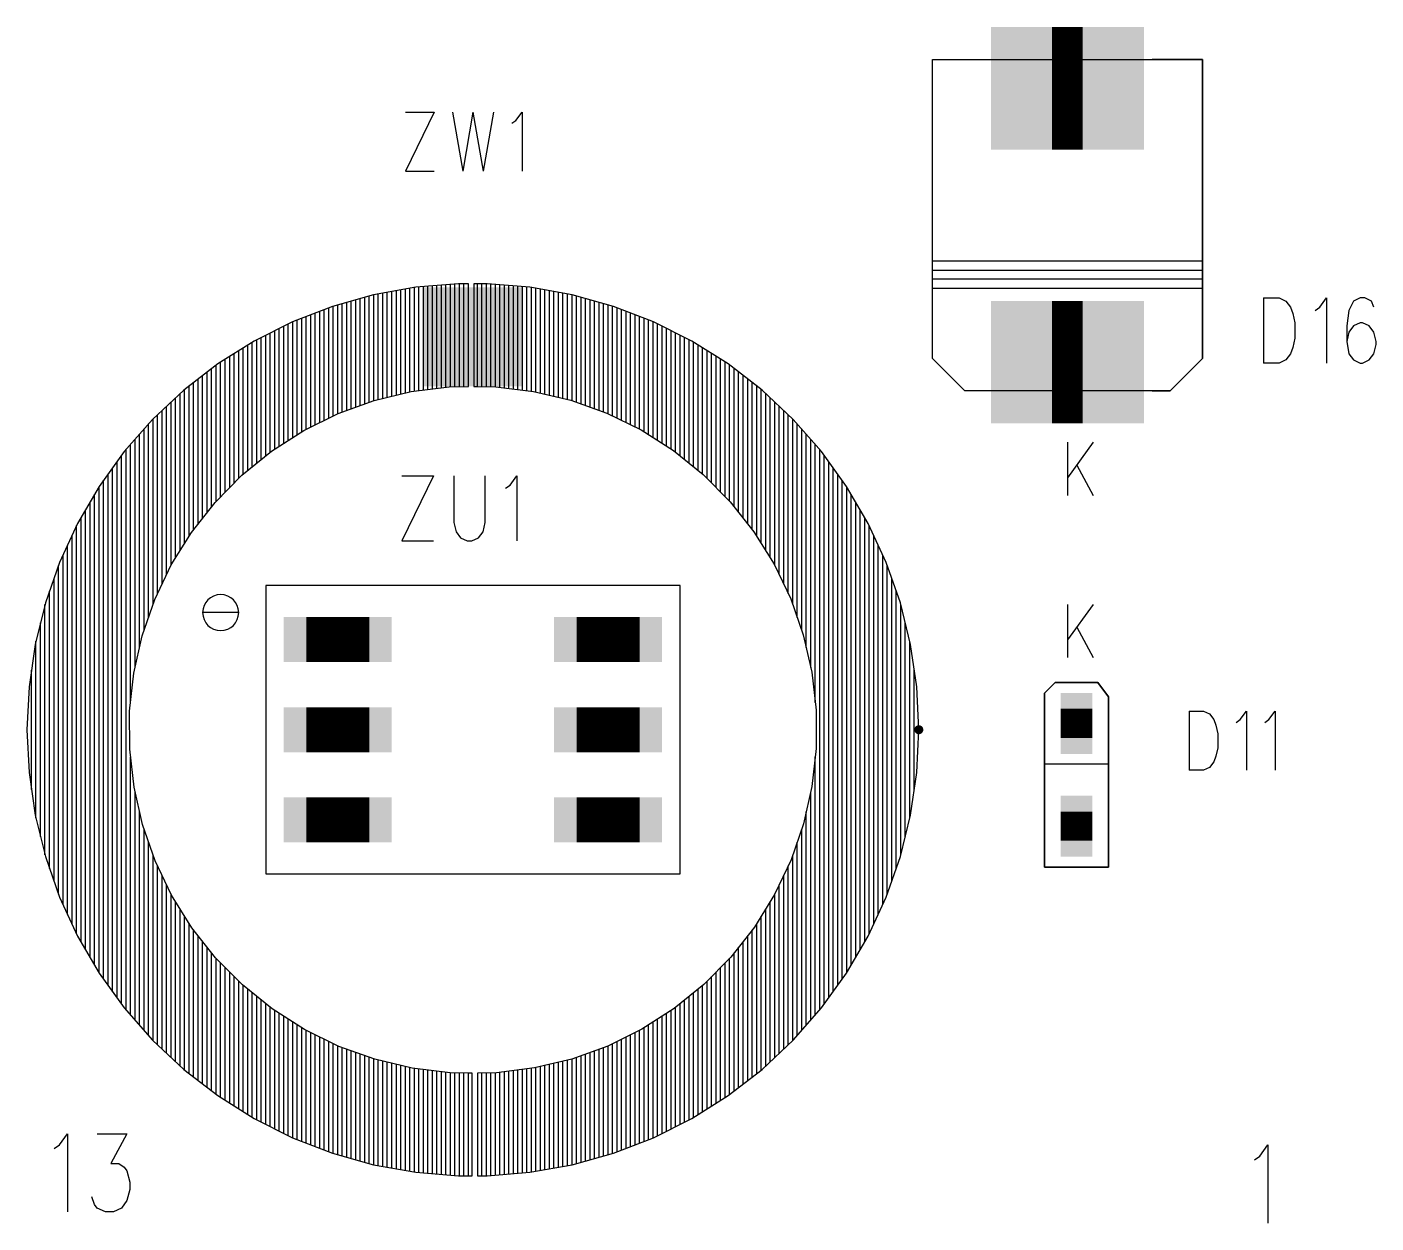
# Model space of a CAD drawing. Extents: x 12040 to 27945, y 10799 to 21199.
# Drawn here: x 17772 to 18521, y 17797 to 18461 of the extents above; entities that cross this region are included whole.
import ezdxf

# ---------------------------------------------------------------- set-up
doc = ezdxf.new("R2010")
doc.units = 0
doc.header["$MEASUREMENT"] = 0
doc.layers.add('ASSYDWGBOT_PHO', color=7, linetype='Continuous')

msp = doc.modelspace()

# ---------------------------------------------------------------- linework, layer by layer
at = {"layer": 'ASSYDWGBOT_PHO'}
for points, const_width in [([(18358.5, 18426.63), (18341.499, 18426.63)], 68), ([(18358.5, 18274.63), (18341.499, 18274.63)], 68), ([(17927.5, 18120.63), (17962.5, 18120.63)], 25), ([(18077.499, 18120.63), (18112.499, 18120.63)], 25), ([(18355, 18082.239), (18355, 18066.099)], 17.72), ([(18355, 18082.041), (18355, 18066.29)], 17.72), ([(17927.5, 18070.629), (17962.5, 18070.629)], 25), ([(18077.499, 18070.629), (18112.499, 18070.629)], 25), ([(17927.5, 18020.63), (17962.5, 18020.63)], 25), ([(18077.499, 18020.63), (18112.499, 18020.63)], 25), ([(18355, 18025.15), (18355, 18009.01)], 17.72), ([(18355, 18024.96), (18355, 18009.211)], 17.72)]:
    msp.add_lwpolyline(points, dxfattribs=dict(at, const_width=const_width))
for points in [[(18275, 18276.63), (18275, 18442.631)], [(18275, 18442.631), (18302.999, 18442.631)], [(18275, 18276.63), (18275, 18442.631)], [(18275, 18442.631), (18424.999, 18442.631)], [(18424.999, 18442.631), (18396.999, 18442.631)], [(18424.999, 18276.63), (18424.999, 18442.631)], [(18424.999, 18442.631), (18424.999, 18276.63)], [(17998.409, 18413.441), (17982.5, 18380.63)], [(17982.5, 18413.441), (17998.409, 18413.441)], [(18008.64, 18413.441), (18014.32, 18380.63)], [(18020, 18413.441), (18014.32, 18380.63)], [(18020, 18413.441), (18025.681, 18380.63)], [(18031.361, 18413.441), (18025.681, 18380.63)], [(18043.859, 18408.751), (18047.27, 18413.441)], [(18047.27, 18413.441), (18047.27, 18380.63)], [(18041.59, 18407.19), (18043.859, 18408.751)], [(17982.5, 18380.63), (17998.409, 18380.63)], [(18424.999, 18330.629), (18275, 18330.629)], [(18424.999, 18325.63), (18424.999, 18330.629)], [(18275, 18320.629), (18275, 18325.63)], [(18275, 18325.63), (18424.999, 18325.63)], [(17988.319, 18316.21), (17964.899, 18312.019)], [(17980, 18256.941), (17980, 18314.72)], [(17982.5, 18257.549), (17982.5, 18315.161)], [(17985.001, 18258.15), (17985.001, 18315.611)], [(17987.499, 18258.551), (17987.499, 18316.059)], [(18012.039, 18318.13), (17988.319, 18316.21)], [(17990, 18258.869), (17990, 18316.339)], [(17992.5, 18259.18), (17992.5, 18316.54)], [(17995.001, 18259.489), (17995.001, 18316.75)], [(17997.499, 18259.8), (17997.499, 18316.95)], [(18000, 18260.12), (18000, 18317.15)], [(18002.501, 18260.429), (18002.501, 18317.35)], [(18004.999, 18260.74), (18004.999, 18317.56)], [(18007.5, 18260.99), (18007.5, 18317.76)], [(18010, 18261.021), (18010, 18317.961)], [(18017.5, 18318.13), (18012.039, 18318.13)], [(18012.501, 18261.049), (18012.501, 18318.13)], [(18014.999, 18261.089), (18014.999, 18318.13)], [(18017.5, 18261.12), (18017.5, 18318.13)], [(18017.5, 18261.12), (18017.5, 18318.13)], [(18027.96, 18318.13), (18020.5, 18318.13)], [(18020.5, 18318.13), (18020.5, 18261.12)], [(18022.499, 18261.12), (18022.499, 18318.13)], [(18025, 18261.089), (18025, 18318.13)], [(18027.5, 18261.07), (18027.5, 18318.13)], [(18051.68, 18316.21), (18027.96, 18318.13)], [(18030.001, 18261.04), (18030.001, 18317.961)], [(18032.499, 18261.009), (18032.499, 18317.76)], [(18035, 18260.719), (18035, 18317.56)], [(18037.5, 18260.42), (18037.5, 18317.35)], [(18040.001, 18260.111), (18040.001, 18317.15)], [(18042.5, 18259.8), (18042.5, 18316.95)], [(18045, 18259.501), (18045, 18316.75)], [(18047.501, 18259.19), (18047.501, 18316.54)], [(18049.999, 18258.881), (18049.999, 18316.339)], [(18075.1, 18312.019), (18051.68, 18316.21)], [(18052.5, 18258.579), (18052.5, 18316.059)], [(18055, 18258.12), (18055, 18315.611)], [(18057.501, 18257.53), (18057.501, 18315.161)], [(18059.999, 18256.929), (18059.999, 18314.72)], [(18424.999, 18320.629), (18275, 18320.629)], [(18275, 18315.63), (18424.999, 18315.63)], [(18424.999, 18315.63), (18424.999, 18320.629)], [(17964.899, 18312.019), (17941.98, 18305.599)], [(17947.5, 18246.99), (17947.5, 18307.15)], [(17950.001, 18247.89), (17950.001, 18307.85)], [(17952.499, 18248.8), (17952.499, 18308.55)], [(17955, 18249.701), (17955, 18309.25)], [(17957.5, 18250.61), (17957.5, 18309.95)], [(17959.999, 18251.511), (17959.999, 18310.65)], [(17962.5, 18252.42), (17962.5, 18311.35)], [(17965, 18253.321), (17965, 18312.04)], [(17967.501, 18253.941), (17967.501, 18312.481)], [(17969.999, 18254.539), (17969.999, 18312.929)], [(17972.5, 18255.14), (17972.5, 18313.379)], [(17975, 18255.739), (17975, 18313.82)], [(17977.501, 18256.34), (17977.501, 18314.27)], [(18062.5, 18256.34), (18062.5, 18314.27)], [(18065.001, 18255.751), (18065.001, 18313.82)], [(18067.499, 18255.15), (18067.499, 18313.379)], [(18070, 18254.56), (18070, 18312.929)], [(18072.5, 18253.96), (18072.5, 18312.481)], [(18075.001, 18253.29), (18075.001, 18312.04)], [(18098.021, 18305.599), (18075.1, 18312.019)], [(18077.499, 18252.399), (18077.499, 18311.35)], [(18080, 18251.499), (18080, 18310.65)], [(18082.5, 18250.601), (18082.5, 18309.95)], [(18084.999, 18249.701), (18084.999, 18309.25)], [(18087.5, 18248.8), (18087.5, 18308.55)], [(18090, 18247.91), (18090, 18307.85)], [(18092.501, 18247.009), (18092.501, 18307.15)], [(18458.75, 18310.23), (18458.75, 18274.139)], [(18458.75, 18310.23), (18467.501, 18310.23)], [(18467.501, 18310.23), (18471.251, 18308.519)], [(18471.251, 18308.519), (18473.749, 18305.08)], [(18490, 18305.08), (18493.75, 18310.23)], [(18493.75, 18310.23), (18493.75, 18274.139)], [(18508.751, 18308.519), (18506.25, 18303.36)], [(18512.501, 18310.23), (18508.751, 18308.519)], [(18514.999, 18310.23), (18512.501, 18310.23)], [(18518.749, 18308.519), (18514.999, 18310.23)], [(18520, 18305.08), (18518.749, 18308.519)], [(17941.98, 18305.599), (17919.79, 18297.02)], [(17927.5, 18237.419), (17927.5, 18299.999)], [(17930, 18238.649), (17930, 18300.97)], [(17932.501, 18239.889), (17932.501, 18301.929)], [(17934.999, 18241.119), (17934.999, 18302.9)], [(17937.5, 18242.35), (17937.5, 18303.869)], [(17940.001, 18243.589), (17940.001, 18304.84)], [(17942.499, 18244.82), (17942.499, 18305.75)], [(17945, 18246.059), (17945, 18306.45)], [(18094.999, 18246.031), (18094.999, 18306.45)], [(18097.5, 18244.801), (18097.5, 18305.75)], [(18120.211, 18297.02), (18098.021, 18305.599)], [(18100, 18243.58), (18100, 18304.84)], [(18102.501, 18242.35), (18102.501, 18303.869)], [(18105, 18241.119), (18105, 18302.9)], [(18107.5, 18239.901), (18107.5, 18301.929)], [(18110.001, 18238.67), (18110.001, 18300.97)], [(18112.499, 18237.44), (18112.499, 18299.999)], [(18473.749, 18305.08), (18475, 18301.64)], [(18475, 18301.64), (18476.25, 18296.48)], [(18487.499, 18303.36), (18490, 18305.08)], [(18506.25, 18303.36), (18504.999, 18294.769)], [(17919.79, 18297.02), (17898.52, 18286.341)], [(17910, 18226.4), (17910, 18292.101)], [(17912.5, 18228.001), (17912.5, 18293.36)], [(17915.001, 18229.601), (17915.001, 18294.609)], [(17917.5, 18231.211), (17917.5, 18295.87)], [(17920, 18232.809), (17920, 18297.1)], [(17922.501, 18234.409), (17922.501, 18298.071)], [(17924.999, 18236.01), (17924.999, 18299.03)], [(18115, 18235.991), (18115, 18299.03)], [(18117.5, 18234.39), (18117.5, 18298.071)], [(18120.001, 18232.8), (18120.001, 18297.1)], [(18141.479, 18286.341), (18120.211, 18297.02)], [(18122.499, 18231.211), (18122.499, 18295.87)], [(18125, 18229.61), (18125, 18294.609)], [(18127.501, 18228.02), (18127.501, 18293.36)], [(18129.999, 18226.431), (18129.999, 18292.101)], [(18476.25, 18296.48), (18476.25, 18287.889)], [(18504.999, 18294.769), (18504.999, 18286.169)], [(18508.751, 18294.769), (18506.25, 18291.33)], [(18512.501, 18296.48), (18508.751, 18294.769)], [(18513.75, 18296.48), (18512.501, 18296.48)], [(18517.5, 18294.769), (18513.75, 18296.48)], [(18520, 18291.33), (18517.5, 18294.769)], [(17898.52, 18286.341), (17878.38, 18273.67)], [(17897.499, 18216.56), (17897.499, 18285.7)], [(17900, 18218.59), (17900, 18287.081)], [(17902.5, 18220.61), (17902.5, 18288.34)], [(17905.001, 18222.639), (17905.001, 18289.591)], [(17907.499, 18224.67), (17907.499, 18290.85)], [(18132.5, 18224.64), (18132.5, 18290.85)], [(18135, 18222.62), (18135, 18289.591)], [(18137.501, 18220.6), (18137.501, 18288.34)], [(18139.999, 18218.59), (18139.999, 18287.081)], [(18161.619, 18273.67), (18141.479, 18286.341)], [(18142.5, 18216.57), (18142.5, 18285.7)], [(18476.25, 18287.889), (18475, 18282.73)], [(18506.25, 18291.33), (18504.999, 18286.169)], [(18504.999, 18286.169), (18506.25, 18279.301)], [(18521.25, 18286.169), (18520, 18291.33)], [(18521.25, 18284.451), (18521.25, 18286.169)], [(17885, 18205.04), (17885, 18277.84)], [(17887.501, 18207.581), (17887.501, 18279.409)], [(17889.999, 18210.11), (17889.999, 18280.979)], [(17892.5, 18212.5), (17892.5, 18282.551)], [(17895, 18214.531), (17895, 18284.121)], [(18145, 18214.55), (18145, 18284.121)], [(18147.499, 18212.54), (18147.499, 18282.551)], [(18150, 18210.091), (18150, 18280.979)], [(18152.5, 18207.56), (18152.5, 18279.409)], [(18155.001, 18205.04), (18155.001, 18277.84)], [(18473.749, 18279.301), (18471.251, 18275.86)], [(18475, 18282.73), (18473.749, 18279.301)], [(18506.25, 18279.301), (18508.751, 18275.86)], [(18517.5, 18275.86), (18520, 18279.301)], [(18520, 18279.301), (18521.25, 18284.451)], [(17878.38, 18273.67), (17859.541, 18259.13)], [(17875, 18194.42), (17875, 18271.061)], [(17877.501, 18197.43), (17877.501, 18272.989)], [(17879.999, 18199.97), (17879.999, 18274.691)], [(17882.5, 18202.511), (17882.5, 18276.26)], [(18157.499, 18202.52), (18157.499, 18276.26)], [(18160, 18199.989), (18160, 18274.691)], [(18180.46, 18259.13), (18161.619, 18273.67)], [(18162.5, 18197.47), (18162.5, 18272.989)], [(18165.001, 18194.389), (18165.001, 18271.061)], [(18292.999, 18258.631), (18275, 18276.63)], [(18292.999, 18258.631), (18275, 18276.63)], [(18407, 18258.631), (18424.999, 18276.63)], [(18424.999, 18276.63), (18407, 18258.631)], [(18467.501, 18274.139), (18458.75, 18274.139)], [(18471.251, 18275.86), (18467.501, 18274.139)], [(18508.751, 18275.86), (18512.501, 18274.139)], [(18512.501, 18274.139), (18513.75, 18274.139)], [(18513.75, 18274.139), (18517.5, 18275.86)], [(17865, 18181.709), (17865, 18263.34)], [(17867.5, 18184.891), (17867.5, 18265.27)], [(17870.001, 18188.061), (17870.001, 18267.2)], [(17872.499, 18191.24), (17872.499, 18269.131)], [(18167.5, 18191.231), (18167.5, 18269.131)], [(18170, 18188.07), (18170, 18267.2)], [(18172.501, 18184.91), (18172.501, 18265.27)], [(18174.999, 18181.749), (18174.999, 18263.34)], [(17859.541, 18259.13), (17842.19, 18242.84)], [(17855, 18166.031), (17855, 18254.86)], [(17857.5, 18170.059), (17857.5, 18257.21)], [(17860.001, 18174.08), (17860.001, 18259.48)], [(17862.499, 18178.11), (17862.499, 18261.41)], [(17965.17, 18253.38), (17985.809, 18258.341)], [(17985.809, 18258.341), (18006.88, 18260.981)], [(18006.88, 18260.981), (18017.5, 18261.12)], [(18020.5, 18261.12), (18022.03, 18261.12)], [(18022.03, 18261.12), (18032.64, 18261.009)], [(18032.64, 18261.009), (18053.72, 18258.43)], [(18053.72, 18258.43), (18074.381, 18253.519)], [(18177.5, 18178.07), (18177.5, 18261.41)], [(18180, 18174.07), (18180, 18259.48)], [(18197.809, 18242.84), (18180.46, 18259.13)], [(18182.501, 18170.059), (18182.501, 18257.21)], [(18184.999, 18166.059), (18184.999, 18254.86)], [(18302.999, 18258.631), (18292.999, 18258.631)], [(18407, 18258.631), (18292.999, 18258.631)], [(18396.999, 18258.631), (18407, 18258.631)], [(17847.5, 18151.47), (17847.5, 18247.82)], [(17850, 18156.731), (17850, 18250.17)], [(17852.501, 18161.98), (17852.501, 18252.52)], [(17945.2, 18246.149), (17965.17, 18253.38)], [(18074.381, 18253.519), (18094.37, 18246.34)], [(18187.5, 18161.921), (18187.5, 18252.52)], [(18190.001, 18156.7), (18190.001, 18250.17)], [(18192.499, 18151.48), (18192.499, 18247.82)], [(17842.19, 18242.84), (17826.481, 18224.97)], [(17840, 18132.999), (17840, 18240.351)], [(17842.501, 18140.24), (17842.501, 18243.13)], [(17844.999, 18146.219), (17844.999, 18245.48)], [(17926.161, 18236.75), (17945.2, 18246.149)], [(18094.37, 18246.34), (18113.43, 18236.99)], [(18195, 18146.259), (18195, 18245.48)], [(18197.5, 18140.181), (18197.5, 18243.13)], [(18213.52, 18224.97), (18197.809, 18242.84)], [(18200.001, 18132.999), (18200.001, 18240.351)], [(17834.999, 18116.24), (17834.999, 18234.659)], [(17837.5, 18125.771), (17837.5, 18237.499)], [(17908.279, 18225.3), (17926.161, 18236.75)], [(18113.43, 18236.99), (18131.34, 18225.571)], [(18202.499, 18125.83), (18202.499, 18237.499)], [(18205, 18116.199), (18205, 18234.659)], [(17826.481, 18224.97), (17812.559, 18205.669)], [(17827.499, 17915.119), (17827.499, 18226.13)], [(17830, 18085.661), (17830, 18228.97)], [(17832.5, 18105.141), (17832.5, 18231.81)], [(17891.781, 18211.92), (17908.279, 18225.3)], [(18131.34, 18225.571), (18147.86, 18212.24)], [(18207.5, 18105.23), (18207.5, 18231.81)], [(18209.999, 18085.8), (18209.999, 18228.97)], [(18212.5, 17915.119), (18212.5, 18226.13)], [(18227.44, 18205.669), (18213.52, 18224.97)], [(18350, 18230.16), (18350, 18200.63)], [(18364.321, 18230.16), (18350, 18210.47)], [(17822.5, 17921.801), (17822.5, 18219.45)], [(17825.001, 17918.341), (17825.001, 18222.91)], [(18215, 17918.341), (18215, 18222.91)], [(18217.501, 17921.801), (18217.501, 18219.45)], [(18355.11, 18217.501), (18364.321, 18200.63)], [(17817.499, 17928.74), (17817.499, 18212.509)], [(17820, 17925.27), (17820, 18215.981)], [(17876.881, 18196.8), (17891.781, 18211.92)], [(17998.131, 18211.479), (17980.631, 18175.39)], [(17980.631, 18211.479), (17998.131, 18211.479)], [(18009.38, 18211.479), (18009.38, 18185.699)], [(18026.88, 18185.699), (18026.88, 18211.479)], [(18040.63, 18206.329), (18044.38, 18211.479)], [(18044.38, 18211.479), (18044.38, 18175.39)], [(18147.86, 18212.24), (18162.809, 18197.161)], [(18219.999, 17925.27), (18219.999, 18215.981)], [(18222.5, 17928.74), (18222.5, 18212.509)], [(17812.559, 18205.669), (17800.56, 18185.12)], [(17812.5, 17935.69), (17812.5, 18205.561)], [(17815.001, 17932.199), (17815.001, 18209.049)], [(18038.13, 18204.611), (18040.63, 18206.329)], [(18225, 17932.199), (18225, 18209.049)], [(18239.441, 18185.12), (18227.44, 18205.669)], [(18227.501, 17935.69), (18227.501, 18205.561)], [(17807.501, 17944.25), (17807.501, 18197.001)], [(17809.999, 17939.97), (17809.999, 18201.281)], [(17863.741, 18180.111), (17876.881, 18196.8)], [(18162.809, 18197.161), (18175.98, 18180.5)], [(18230, 17939.97), (18230, 18201.281)], [(18232.5, 17944.25), (18232.5, 18197.001)], [(17802.5, 17952.81), (17802.5, 18188.44)], [(17805, 17948.53), (17805, 18192.72)], [(18235.001, 17948.53), (18235.001, 18192.72)], [(18237.499, 17952.81), (18237.499, 18188.44)], [(17800.56, 18185.12), (17790.581, 18163.521)], [(17799.999, 17957.34), (17799.999, 18183.91)], [(17852.539, 18162.069), (17863.741, 18180.111)], [(18009.38, 18185.699), (18010.63, 18180.55)], [(18010.63, 18180.55), (18013.13, 18177.111)], [(18023.13, 18177.111), (18025.631, 18180.55)], [(18025.631, 18180.55), (18026.88, 18185.699)], [(18175.98, 18180.5), (18187.229, 18162.491)], [(18249.42, 18163.521), (18239.441, 18185.12)], [(18240, 17957.34), (18240, 18183.91)], [(17795, 17968.17), (17795, 18173.08)], [(17797.501, 17962.749), (17797.501, 18178.499)], [(17980.631, 18175.39), (17998.131, 18175.39)], [(18013.13, 18177.111), (18016.88, 18175.39)], [(18016.88, 18175.39), (18019.381, 18175.39)], [(18019.381, 18175.39), (18023.13, 18177.111)], [(18242.5, 17962.749), (18242.5, 18178.499)], [(18245.001, 17968.17), (18245.001, 18173.08)], [(17792.5, 17973.579), (17792.5, 18167.669)], [(18247.499, 17973.579), (18247.499, 18167.669)], [(17790.581, 18163.521), (17782.73, 18141.06)], [(17790.001, 17979.401), (17790.001, 18161.85)], [(17843.42, 18142.9), (17852.539, 18162.069)], [(18187.229, 18162.491), (18196.4, 18143.339)], [(18257.271, 18141.06), (18249.42, 18163.521)], [(18250, 17979.401), (18250, 18161.85)], [(17787.5, 17986.549), (17787.5, 18154.699)], [(18135, 18150.631), (17905.001, 18150.631)], [(17905.001, 18150.631), (17905.001, 17990.629)], [(18135, 17990.629), (18135, 18150.631)], [(18252.501, 17986.549), (18252.501, 18154.699)], [(17785, 17993.7), (17785, 18147.551)], [(17836.479, 18122.829), (17843.42, 18142.9)], [(18196.4, 18143.339), (18203.39, 18123.28)], [(18254.999, 17993.7), (18254.999, 18147.551)], [(17782.73, 18141.06), (17777.06, 18117.941)], [(17782.499, 18001.12), (17782.499, 18140.129)], [(18262.939, 18117.941), (18257.271, 18141.06)], [(18257.5, 18001.12), (18257.5, 18140.129)], [(18350, 18140.16), (18350, 18110.63)], [(18364.321, 18140.16), (18350, 18120.47)], [(17780.001, 18011.32), (17780.001, 18129.93)], [(18260, 18011.32), (18260, 18129.93)], [(18355.11, 18127.501), (18364.321, 18110.63)], [(17831.82, 18102.11), (17836.479, 18122.829)], [(18203.39, 18123.28), (18208.099, 18102.579)], [(17777.06, 18117.941), (17773.64, 18094.391)], [(17777.5, 18021.521), (17777.5, 18119.73)], [(18262.501, 18021.521), (18262.501, 18119.73)], [(18266.359, 18094.391), (18262.939, 18117.941)], [(17775, 18037.51), (17775, 18103.741)], [(17829.491, 18081.011), (17831.82, 18102.11)], [(18208.099, 18102.579), (18210.489, 18081.48)], [(18264.999, 18037.51), (18264.999, 18103.741)], [(17773.64, 18094.391), (17772.499, 18070.629)], [(18267.5, 18070.629), (18266.359, 18094.391)], [(17829.51, 18059.771), (17829.491, 18081.011)], [(18210.489, 18081.48), (18210.51, 18060.24)], [(18417.5, 18080.94), (18417.5, 18048.13)], [(18417.5, 18080.94), (18425.449, 18080.94)], [(18425.449, 18080.94), (18428.86, 18079.38)], [(18428.86, 18079.38), (18431.141, 18076.25)], [(18431.141, 18076.25), (18432.27, 18073.13)], [(18443.64, 18074.69), (18445.91, 18076.25)], [(18445.91, 18076.25), (18449.32, 18080.94)], [(18449.32, 18080.94), (18449.32, 18048.13)], [(18459.551, 18074.69), (18461.821, 18076.25)], [(18461.821, 18076.25), (18465.231, 18080.94)], [(18465.231, 18080.94), (18465.231, 18048.13)], [(17772.499, 18070.629), (17773.64, 18046.86)], [(18266.359, 18046.86), (18267.5, 18070.629)], [(18432.27, 18073.13), (18433.411, 18068.439)], [(18433.411, 18068.439), (18433.411, 18060.631)], [(18210.51, 18060.24), (18208.179, 18039.141)], [(18433.411, 18060.631), (18432.27, 18055.941)], [(17831.9, 18038.67), (17829.51, 18059.771)], [(17830, 17912.279), (17830, 18055.45)], [(18209.999, 17912.279), (18209.999, 18055.59)], [(18431.141, 18052.811), (18428.86, 18049.69)], [(18432.27, 18055.941), (18431.141, 18052.811)], [(17773.64, 18046.86), (17777.06, 18023.31)], [(18262.939, 18023.31), (18266.359, 18046.86)], [(18372.721, 18051.531), (18337.28, 18051.531)], [(18425.449, 18048.13), (18417.5, 18048.13)], [(18428.86, 18049.69), (18425.449, 18048.13)], [(17836.611, 18017.969), (17831.9, 18038.67)], [(18208.179, 18039.141), (18203.52, 18018.419)], [(17832.5, 17909.439), (17832.5, 18036.02)], [(18207.5, 17909.439), (18207.5, 18036.11)], [(17777.06, 18023.31), (17782.73, 18000.191)], [(17834.999, 17906.59), (17834.999, 18025.049)], [(18205, 17906.59), (18205, 18025.009)], [(18257.271, 18000.191), (18262.939, 18023.31)], [(17843.599, 17997.91), (17836.611, 18017.969)], [(17837.5, 17903.749), (17837.5, 18015.421)], [(18203.52, 18018.419), (18196.581, 17998.35)], [(18202.499, 17903.749), (18202.499, 18015.48)], [(17840, 17900.9), (17840, 18008.249)], [(18200.001, 17900.9), (18200.001, 18008.249)], [(17782.73, 18000.191), (17790.581, 17977.73)], [(17842.501, 17898.121), (17842.501, 18001.07)], [(18197.5, 17898.121), (18197.5, 18001.011)], [(18249.42, 17977.73), (18257.271, 18000.191)], [(17852.77, 17978.76), (17843.599, 17997.91)], [(17844.999, 17895.769), (17844.999, 17994.989)], [(18196.581, 17998.35), (18187.46, 17979.179)], [(18195, 17895.769), (18195, 17995.029)], [(17847.5, 17893.431), (17847.5, 17989.771)], [(17905.001, 17990.629), (18135, 17990.629)], [(18192.499, 17893.431), (18192.499, 17989.78)], [(17790.581, 17977.73), (17800.56, 17956.129)], [(17850, 17891.081), (17850, 17984.55)], [(17852.501, 17888.729), (17852.501, 17979.33)], [(17864.019, 17960.751), (17852.77, 17978.76)], [(18187.46, 17979.179), (18176.26, 17961.14)], [(18187.5, 17888.729), (18187.5, 17979.271)], [(18190.001, 17891.081), (18190.001, 17984.52)], [(18239.441, 17956.129), (18249.42, 17977.73)], [(17855, 17886.391), (17855, 17975.189)], [(17857.5, 17884.041), (17857.5, 17971.189)], [(18182.501, 17884.041), (18182.501, 17971.189)], [(18184.999, 17886.391), (18184.999, 17975.22)], [(17860.001, 17881.769), (17860.001, 17967.18)], [(17862.499, 17879.841), (17862.499, 17963.181)], [(18177.5, 17879.841), (18177.5, 17963.14)], [(18180, 17881.769), (18180, 17967.171)], [(17800.56, 17956.129), (17812.559, 17935.579)], [(17877.19, 17944.09), (17864.019, 17960.751)], [(17865, 17877.911), (17865, 17959.499)], [(17867.5, 17875.98), (17867.5, 17956.341)], [(18176.26, 17961.14), (18163.12, 17944.45)], [(18172.501, 17875.98), (18172.501, 17956.36)], [(18174.999, 17877.911), (18174.999, 17959.539)], [(18227.44, 17935.579), (18239.441, 17956.129)], [(17870.001, 17874.05), (17870.001, 17953.18)], [(17872.499, 17872.12), (17872.499, 17950.02)], [(18167.5, 17872.12), (18167.5, 17950.01)], [(18170, 17874.05), (18170, 17953.19)], [(17875, 17870.19), (17875, 17946.859)], [(17892.139, 17929.01), (17877.19, 17944.09)], [(17877.501, 17868.259), (17877.501, 17943.781)], [(17879.999, 17866.56), (17879.999, 17941.259)], [(18163.12, 17944.45), (18148.22, 17929.331)], [(18160, 17866.56), (18160, 17941.28)], [(18162.5, 17868.259), (18162.5, 17943.821)], [(18165.001, 17870.19), (18165.001, 17946.831)], [(17812.559, 17935.579), (17826.481, 17916.281)], [(17882.5, 17864.99), (17882.5, 17938.73)], [(17885, 17863.411), (17885, 17936.211)], [(17887.501, 17861.839), (17887.501, 17933.689)], [(18152.5, 17861.839), (18152.5, 17933.67)], [(18155.001, 17863.411), (18155.001, 17936.211)], [(18157.499, 17864.99), (18157.499, 17938.74)], [(18213.52, 17916.281), (18227.44, 17935.579)], [(17889.999, 17860.27), (17889.999, 17931.16)], [(17908.661, 17915.68), (17892.139, 17929.01)], [(17892.5, 17858.7), (17892.5, 17928.711)], [(17895, 17857.13), (17895, 17926.701)], [(18148.22, 17929.331), (18131.72, 17915.951)], [(18145, 17857.13), (18145, 17926.72)], [(18147.499, 17858.7), (18147.499, 17928.749)], [(18150, 17860.27), (18150, 17931.141)], [(17897.499, 17855.551), (17897.499, 17924.681)], [(17900, 17854.17), (17900, 17922.661)], [(17902.5, 17852.909), (17902.5, 17920.65)], [(17905.001, 17851.66), (17905.001, 17918.631)], [(18135, 17851.66), (18135, 17918.61)], [(18137.501, 17852.909), (18137.501, 17920.641)], [(18139.999, 17854.17), (18139.999, 17922.661)], [(18142.5, 17855.551), (18142.5, 17924.69)], [(17826.481, 17916.281), (17842.19, 17898.411)], [(17907.499, 17850.401), (17907.499, 17916.611)], [(17926.571, 17904.261), (17908.661, 17915.68)], [(17910, 17849.15), (17910, 17914.82)], [(17912.5, 17847.891), (17912.5, 17913.231)], [(17915.001, 17846.64), (17915.001, 17911.64)], [(18131.72, 17915.951), (18113.84, 17904.499)], [(18125, 17846.64), (18125, 17911.65)], [(18127.501, 17847.891), (18127.501, 17913.25)], [(18129.999, 17849.15), (18129.999, 17914.85)], [(18132.5, 17850.401), (18132.5, 17916.58)], [(18197.809, 17898.411), (18213.52, 17916.281)], [(17917.5, 17845.381), (17917.5, 17910.04)], [(17920, 17844.151), (17920, 17908.449)], [(17922.501, 17843.189), (17922.501, 17906.86)], [(17924.999, 17842.22), (17924.999, 17905.26)], [(17945.629, 17894.911), (17926.571, 17904.261)], [(17927.5, 17841.249), (17927.5, 17903.811)], [(18113.84, 17904.499), (18094.801, 17895.1)], [(18112.499, 17841.249), (18112.499, 17903.83)], [(18115, 17842.22), (18115, 17905.239)], [(18117.5, 17843.189), (18117.5, 17906.839)], [(18120.001, 17844.151), (18120.001, 17908.44)], [(18122.499, 17845.381), (18122.499, 17910.04)], [(17842.19, 17898.411), (17859.541, 17882.12)], [(17930, 17840.281), (17930, 17902.58)], [(17932.501, 17839.319), (17932.501, 17901.35)], [(17934.999, 17838.35), (17934.999, 17900.129)], [(17937.5, 17837.379), (17937.5, 17898.899)], [(17940.001, 17836.411), (17940.001, 17897.671)], [(17942.499, 17835.501), (17942.499, 17896.45)], [(17945, 17834.801), (17945, 17895.22)], [(18094.999, 17834.801), (18094.999, 17895.189)], [(18097.5, 17835.501), (18097.5, 17896.429)], [(18100, 17836.411), (18100, 17897.659)], [(18102.501, 17837.379), (18102.501, 17898.899)], [(18105, 17838.35), (18105, 17900.129)], [(18107.5, 17839.319), (18107.5, 17901.36)], [(18110.001, 17840.281), (18110.001, 17902.599)], [(18180.46, 17882.12), (18197.809, 17898.411)], [(17965.62, 17887.73), (17945.629, 17894.911)], [(17947.5, 17834.101), (17947.5, 17894.239)], [(17950.001, 17833.401), (17950.001, 17893.339)], [(17952.499, 17832.701), (17952.499, 17892.45)], [(17955, 17832.001), (17955, 17891.55)], [(17957.5, 17831.301), (17957.5, 17890.65)], [(17959.999, 17830.601), (17959.999, 17889.75)], [(17962.5, 17829.901), (17962.5, 17888.849)], [(17965, 17829.21), (17965, 17887.96)], [(17986.28, 17882.82), (17965.62, 17887.73)], [(18074.829, 17887.871), (18054.19, 17882.91)], [(18094.801, 17895.1), (18074.829, 17887.871)], [(18075.001, 17829.21), (18075.001, 17887.93)], [(18077.499, 17829.901), (18077.499, 17888.83)], [(18080, 17830.601), (18080, 17889.74)], [(18082.5, 17831.301), (18082.5, 17890.64)], [(18084.999, 17832.001), (18084.999, 17891.55)], [(18087.5, 17832.701), (18087.5, 17892.45)], [(18090, 17833.401), (18090, 17893.36)], [(18092.501, 17834.101), (18092.501, 17894.26)], [(17859.541, 17882.12), (17878.38, 17867.58)], [(17967.501, 17828.77), (17967.501, 17887.289)], [(17969.999, 17828.32), (17969.999, 17886.69)], [(17972.5, 17827.869), (17972.5, 17886.101)], [(17975, 17827.431), (17975, 17885.5)], [(17977.501, 17826.981), (17977.501, 17884.911)], [(17980, 17826.53), (17980, 17884.319)], [(17982.5, 17826.09), (17982.5, 17883.72)], [(17985.001, 17825.64), (17985.001, 17883.129)], [(18007.36, 17880.239), (17986.28, 17882.82)], [(17987.499, 17825.19), (17987.499, 17882.669)], [(17990, 17824.909), (17990, 17882.37)], [(17992.5, 17824.711), (17992.5, 17882.059)], [(17995.001, 17824.499), (17995.001, 17881.75)], [(17997.499, 17824.301), (17997.499, 17881.451)], [(18000, 17824.1), (18000, 17881.14)], [(18002.501, 17823.9), (18002.501, 17880.831)], [(18004.999, 17823.69), (18004.999, 17880.529)], [(18017.969, 17880.131), (18007.36, 17880.239)], [(18007.5, 17823.49), (18007.5, 17880.239)], [(18010, 17823.29), (18010, 17880.211)], [(18012.501, 17823.13), (18012.501, 17880.18)], [(18033.119, 17880.27), (18022.499, 17880.131)], [(18027.5, 17823.13), (18027.5, 17880.199)], [(18030.001, 17823.29), (18030.001, 17880.23)], [(18032.499, 17823.49), (18032.499, 17880.26)], [(18054.19, 17882.91), (18033.119, 17880.27)], [(18035, 17823.69), (18035, 17880.51)], [(18037.5, 17823.9), (18037.5, 17880.819)], [(18040.001, 17824.1), (18040.001, 17881.13)], [(18042.5, 17824.301), (18042.5, 17881.451)], [(18045, 17824.499), (18045, 17881.76)], [(18047.501, 17824.711), (18047.501, 17882.071)], [(18049.999, 17824.909), (18049.999, 17882.38)], [(18052.5, 17825.19), (18052.5, 17882.7)], [(18055, 17825.64), (18055, 17883.101)], [(18057.501, 17826.09), (18057.501, 17883.699)], [(18059.999, 17826.53), (18059.999, 17884.31)], [(18062.5, 17826.981), (18062.5, 17884.911)], [(18065.001, 17827.431), (18065.001, 17885.509)], [(18067.499, 17827.869), (18067.499, 17886.11)], [(18070, 17828.32), (18070, 17886.709)], [(18072.5, 17828.77), (18072.5, 17887.31)], [(18161.619, 17867.58), (18180.46, 17882.12)], [(18014.999, 17823.13), (18014.999, 17880.159)], [(18017.5, 17823.13), (18017.5, 17880.131)], [(18019.501, 17880.131), (18017.969, 17880.131)], [(18019.501, 17823.13), (18019.501, 17880.131)], [(18022.499, 17880.131), (18022.499, 17823.13)], [(18025, 17823.13), (18025, 17880.159)], [(17878.38, 17867.58), (17898.52, 17854.91)], [(18141.479, 17854.91), (18161.619, 17867.58)], [(17898.52, 17854.91), (17919.79, 17844.231)], [(18120.211, 17844.231), (18141.479, 17854.91)], [(17790.501, 17840.25), (17795, 17846.439)], [(17795, 17846.439), (17795, 17803.129)], [(17811.501, 17846.439), (17827.999, 17846.439)], [(17827.999, 17846.439), (17819, 17829.941)], [(17919.79, 17844.231), (17941.98, 17835.649)], [(18098.021, 17835.649), (18120.211, 17844.231)], [(17787.5, 17838.19), (17790.501, 17840.25)], [(17941.98, 17835.649), (17964.899, 17829.229)], [(18075.1, 17829.229), (18098.021, 17835.649)], [(18456.751, 17834), (18461.25, 17840.191)], [(18461.25, 17840.191), (18461.25, 17796.881)], [(17819, 17829.941), (17823.5, 17829.941)], [(17823.5, 17829.941), (17826.5, 17827.881)], [(17826.5, 17827.881), (17827.999, 17825.809)], [(17964.899, 17829.229), (17988.319, 17825.041)], [(18051.68, 17825.041), (18075.1, 17829.229)], [(18453.751, 17831.94), (18456.751, 17834)], [(17827.999, 17825.809), (17829.5, 17819.63)], [(17988.319, 17825.041), (18012.039, 17823.13)], [(18012.039, 17823.13), (18019.501, 17823.13)], [(18022.499, 17823.13), (18027.96, 17823.13)], [(18027.96, 17823.13), (18051.68, 17825.041)], [(17829.5, 17815.5), (17827.999, 17809.311)], [(17829.5, 17819.63), (17829.5, 17815.5)], [(17809.999, 17807.249), (17808.5, 17811.38)], [(17811.501, 17805.189), (17809.999, 17807.249)], [(17827.999, 17809.311), (17825.001, 17805.189)], [(17816, 17803.129), (17811.501, 17805.189)], [(17820.499, 17803.129), (17816, 17803.129)], [(17825.001, 17805.189), (17820.499, 17803.129)]]:
    msp.add_lwpolyline(points, dxfattribs=at)
for points in [[(17889.999, 18135.63, 1), (17870.001, 18135.63, 1)], [(17870.001, 18135.63, 1), (17889.999, 18135.63)]]:
    msp.add_lwpolyline(points, format="xyb", close=True, dxfattribs=at)
for points in [[(18337.28, 18090.9), (18343.189, 18096.809)], [(18337.28, 17994.44), (18337.28, 18090.9)], [(18343.189, 18096.809), (18366.81, 18096.809)], [(18366.81, 18096.809), (18372.721, 18088.93)], [(18372.721, 18088.93), (18372.721, 17994.44)], [(18372.721, 17994.44), (18337.28, 17994.44)]]:
    msp.add_lwpolyline(points, close=True, dxfattribs=at)
at = {"layer": 'ASSYDWGBOT_PHO', "const_width": 2.5}
msp.add_lwpolyline([(18266.25, 18070.629, 1), (18268.75, 18070.629, 1), (18266.25, 18070.629)], format="xyb", dxfattribs=at)
at = {"layer": 'ASSYDWGBOT_PHO'}
for points in [[(18375.499, 18460.63), (18375.499, 18392.63), (18307.499, 18460.63), (18307.499, 18392.63)], [(18324.5, 18392.63), (18324.5, 18460.63), (18392.5, 18392.63), (18392.5, 18460.63)], [(18047.5, 18261.13), (18047.5, 18316.13), (17992.5, 18261.13), (17992.5, 18316.13)], [(18375.499, 18308.63), (18375.499, 18240.63), (18307.499, 18308.63), (18307.499, 18240.63)], [(18324.5, 18240.63), (18324.5, 18308.63), (18392.5, 18240.63), (18392.5, 18308.63)], [(17940, 18133.13), (17940, 18108.13), (17915, 18133.13), (17915, 18108.13)], [(17950, 18108.13), (17950, 18133.13), (17975, 18108.13), (17975, 18133.13)], [(18089.999, 18133.13), (18089.999, 18108.13), (18064.999, 18133.13), (18064.999, 18108.13)], [(18099.999, 18108.13), (18099.999, 18133.13), (18124.999, 18108.13), (18124.999, 18133.13)], [(18363.86, 18073.379), (18346.14, 18073.379), (18363.86, 18091.099), (18346.14, 18091.099)], [(18363.86, 18073.181), (18346.14, 18073.181), (18363.86, 18090.901), (18346.14, 18090.901)], [(17940, 18083.129), (17940, 18058.129), (17915, 18083.129), (17915, 18058.129)], [(17950, 18058.129), (17950, 18083.129), (17975, 18058.129), (17975, 18083.129)], [(18089.999, 18083.129), (18089.999, 18058.129), (18064.999, 18083.129), (18064.999, 18058.129)], [(18099.999, 18058.129), (18099.999, 18083.129), (18124.999, 18058.129), (18124.999, 18083.129)], [(18346.14, 18075.15), (18363.86, 18075.15), (18346.14, 18057.43), (18363.86, 18057.43)], [(18346.14, 18074.959), (18363.86, 18074.959), (18346.14, 18057.239), (18363.86, 18057.239)], [(17940, 18033.13), (17940, 18008.13), (17915, 18033.13), (17915, 18008.13)], [(17950, 18008.13), (17950, 18033.13), (17975, 18008.13), (17975, 18033.13)], [(18089.999, 18033.13), (18089.999, 18008.13), (18064.999, 18033.13), (18064.999, 18008.13)], [(18099.999, 18008.13), (18099.999, 18033.13), (18124.999, 18008.13), (18124.999, 18033.13)], [(18363.86, 18016.29), (18346.14, 18016.29), (18363.86, 18034.01), (18346.14, 18034.01)], [(18363.86, 18016.1), (18346.14, 18016.1), (18363.86, 18033.82), (18346.14, 18033.82)], [(18346.14, 18018.071), (18363.86, 18018.071), (18346.14, 18000.351), (18363.86, 18000.351)], [(18346.14, 18017.87), (18363.86, 18017.87), (18346.14, 18000.15), (18363.86, 18000.15)]]:
    msp.add_solid(points, dxfattribs=at)

doc.saveas('drawing.dxf')
